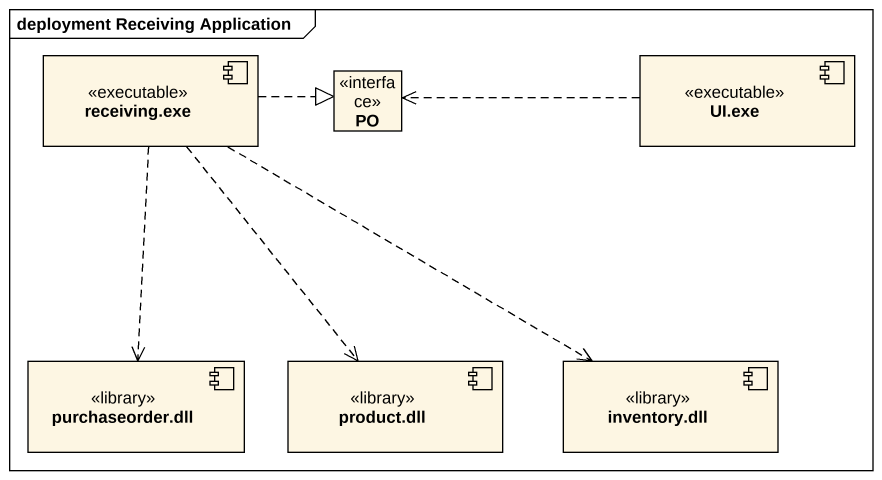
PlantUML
@startuml
mainframe deployment Receiving Application
allowmixing
hide circle
hide empty members
component "receiving.exe" as receiving_exe <<executable>>
interface PO
component "UI.exe" as UI_exe <<executable>>
component "purchaseorder.dll" as purchaseorder_dll <<library>>
component "product.dll" as product_dll <<library>>
component "inventory.dll" as inventory_dll <<library>>
receiving_exe .right.|> PO
receiving_exe ..> purchaseorder_dll
receiving_exe ..> product_dll
receiving_exe .right.> inventory_dll
UI_exe .left.> PO
@enduml
